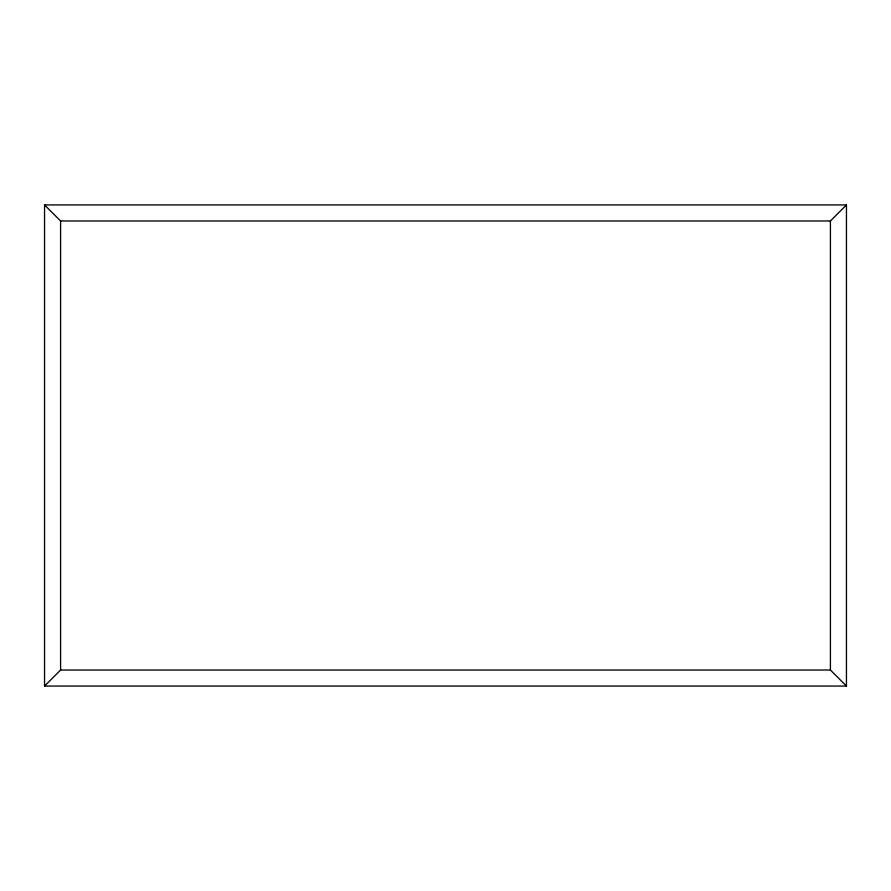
<?xml version="1.0" encoding="UTF-8"?>
<svg xmlns="http://www.w3.org/2000/svg" width="891" height="891" viewBox="0 0 891 891"><rect width="100%" height="100%" fill="white"/><g stroke="black" fill="none" stroke-linecap="round" stroke-linejoin="round"><path stroke-width="1.34" d="M44.55 686.07L60.588 670.032L830.412 670.032L846.45 686.07L846.45 204.93L44.55 204.93L44.55 686.07L846.45 686.07M44.55 204.93L60.588 220.968L830.412 220.968L846.45 204.93M830.412 220.968L830.412 670.032M60.588 220.968L60.588 670.032"/></g></svg>
